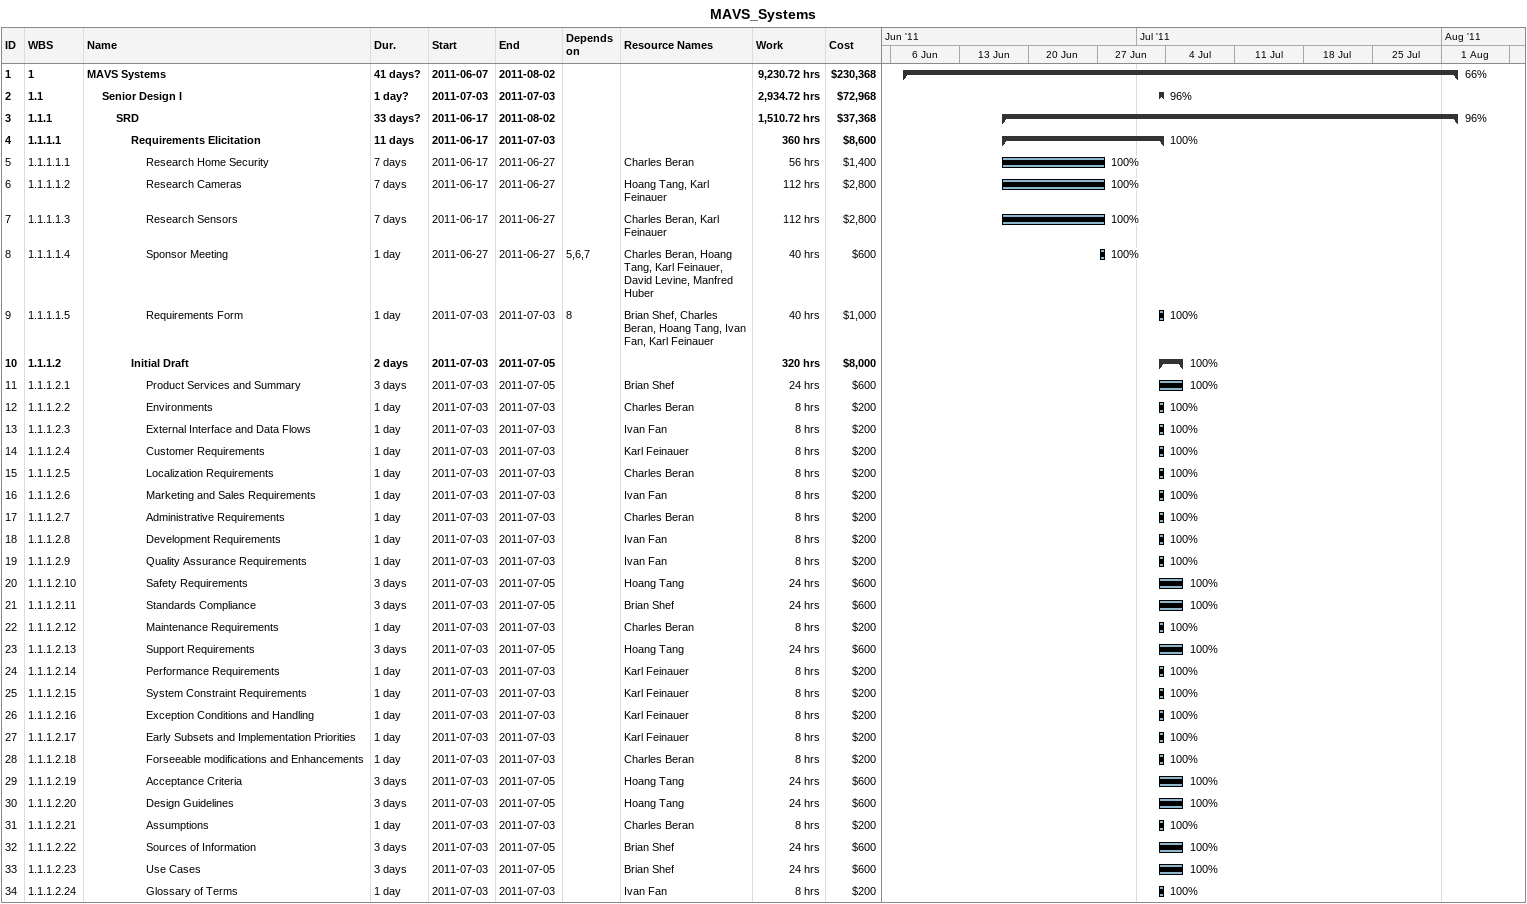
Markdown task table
MAVS_Systems

| ID | WBS | Task | Duration | Start | Finish | Predecessors | Resources | % complete | Work (h) | Cost ($) |
|---|---|---|---|---|---|---|---|---|---|---|
| 1 | 1 | **MAVS Systems** | 41d? | 2011-06-07 | 2011-08-02 |  |  | 66 | 9230.72 | 230368 |
| 2 | 1.1 | **Senior Design I** | 1d? | 2011-07-03 | 2011-07-03 |  |  | 96 | 2934.72 | 72968 |
| 3 | 1.1.1 | **SRD** | 33d? | 2011-06-17 | 2011-08-02 |  |  | 96 | 1510.72 | 37368 |
| 4 | 1.1.1.1 | **Requirements Elicitation** | 11d | 2011-06-17 | 2011-07-03 |  |  | 100 | 360 | 8600 |
| 5 | 1.1.1.1.1 | Research Home Security | 7d | 2011-06-17 | 2011-06-27 |  | Charles Beran | 100 | 56 | 1400 |
| 6 | 1.1.1.1.2 | Research Cameras | 7d | 2011-06-17 | 2011-06-27 |  | Hoang Tang, Karl Feinauer | 100 | 112 | 2800 |
| 7 | 1.1.1.1.3 | Research Sensors | 7d | 2011-06-17 | 2011-06-27 |  | Charles Beran, Karl Feinauer | 100 | 112 | 2800 |
| 8 | 1.1.1.1.4 | Sponsor Meeting | 1d | 2011-06-27 | 2011-06-27 | 5, 6, 7 | Charles Beran, Hoang Tang, Karl Feinauer, David Levine, Manfred Huber | 100 | 40 | 600 |
| 9 | 1.1.1.1.5 | Requirements Form | 1d | 2011-07-03 | 2011-07-03 | 8 | Brian Shef, Charles Beran, Hoang Tang, Ivan Fan, Karl Feinauer | 100 | 40 | 1000 |
| 10 | 1.1.1.2 | **Initial Draft** | 2d | 2011-07-03 | 2011-07-05 |  |  | 100 | 320 | 8000 |
| 11 | 1.1.1.2.1 | Product Services and Summary | 3d | 2011-07-03 | 2011-07-05 |  | Brian Shef | 100 | 24 | 600 |
| 12 | 1.1.1.2.2 | Environments | 1d | 2011-07-03 | 2011-07-03 |  | Charles Beran | 100 | 8 | 200 |
| 13 | 1.1.1.2.3 | External Interface and Data Flows | 1d | 2011-07-03 | 2011-07-03 |  | Ivan Fan | 100 | 8 | 200 |
| 14 | 1.1.1.2.4 | Customer Requirements | 1d | 2011-07-03 | 2011-07-03 |  | Karl Feinauer | 100 | 8 | 200 |
| 15 | 1.1.1.2.5 | Localization Requirements | 1d | 2011-07-03 | 2011-07-03 |  | Charles Beran | 100 | 8 | 200 |
| 16 | 1.1.1.2.6 | Marketing and Sales Requirements | 1d | 2011-07-03 | 2011-07-03 |  | Ivan Fan | 100 | 8 | 200 |
| 17 | 1.1.1.2.7 | Administrative Requirements | 1d | 2011-07-03 | 2011-07-03 |  | Charles Beran | 100 | 8 | 200 |
| 18 | 1.1.1.2.8 | Development Requirements | 1d | 2011-07-03 | 2011-07-03 |  | Ivan Fan | 100 | 8 | 200 |
| 19 | 1.1.1.2.9 | Quality Assurance Requirements | 1d | 2011-07-03 | 2011-07-03 |  | Ivan Fan | 100 | 8 | 200 |
| 20 | 1.1.1.2.10 | Safety Requirements | 3d | 2011-07-03 | 2011-07-05 |  | Hoang Tang | 100 | 24 | 600 |
| 21 | 1.1.1.2.11 | Standards Compliance | 3d | 2011-07-03 | 2011-07-05 |  | Brian Shef | 100 | 24 | 600 |
| 22 | 1.1.1.2.12 | Maintenance Requirements | 1d | 2011-07-03 | 2011-07-03 |  | Charles Beran | 100 | 8 | 200 |
| 23 | 1.1.1.2.13 | Support Requirements | 3d | 2011-07-03 | 2011-07-05 |  | Hoang Tang | 100 | 24 | 600 |
| 24 | 1.1.1.2.14 | Performance Requirements | 1d | 2011-07-03 | 2011-07-03 |  | Karl Feinauer | 100 | 8 | 200 |
| 25 | 1.1.1.2.15 | System Constraint Requirements | 1d | 2011-07-03 | 2011-07-03 |  | Karl Feinauer | 100 | 8 | 200 |
| 26 | 1.1.1.2.16 | Exception Conditions and Handling | 1d | 2011-07-03 | 2011-07-03 |  | Karl Feinauer | 100 | 8 | 200 |
| 27 | 1.1.1.2.17 | Early Subsets and Implementation Priorities | 1d | 2011-07-03 | 2011-07-03 |  | Karl Feinauer | 100 | 8 | 200 |
| 28 | 1.1.1.2.18 | Forseeable modifications and Enhancements | 1d | 2011-07-03 | 2011-07-03 |  | Charles Beran | 100 | 8 | 200 |
| 29 | 1.1.1.2.19 | Acceptance Criteria | 3d | 2011-07-03 | 2011-07-05 |  | Hoang Tang | 100 | 24 | 600 |
| 30 | 1.1.1.2.20 | Design Guidelines | 3d | 2011-07-03 | 2011-07-05 |  | Hoang Tang | 100 | 24 | 600 |
| 31 | 1.1.1.2.21 | Assumptions | 1d | 2011-07-03 | 2011-07-03 |  | Charles Beran | 100 | 8 | 200 |
| 32 | 1.1.1.2.22 | Sources of Information | 3d | 2011-07-03 | 2011-07-05 |  | Brian Shef | 100 | 24 | 600 |
| 33 | 1.1.1.2.23 | Use Cases | 3d | 2011-07-03 | 2011-07-05 |  | Brian Shef | 100 | 24 | 600 |
| 34 | 1.1.1.2.24 | Glossary of Terms | 1d | 2011-07-03 | 2011-07-03 |  | Ivan Fan | 100 | 8 | 200 |
